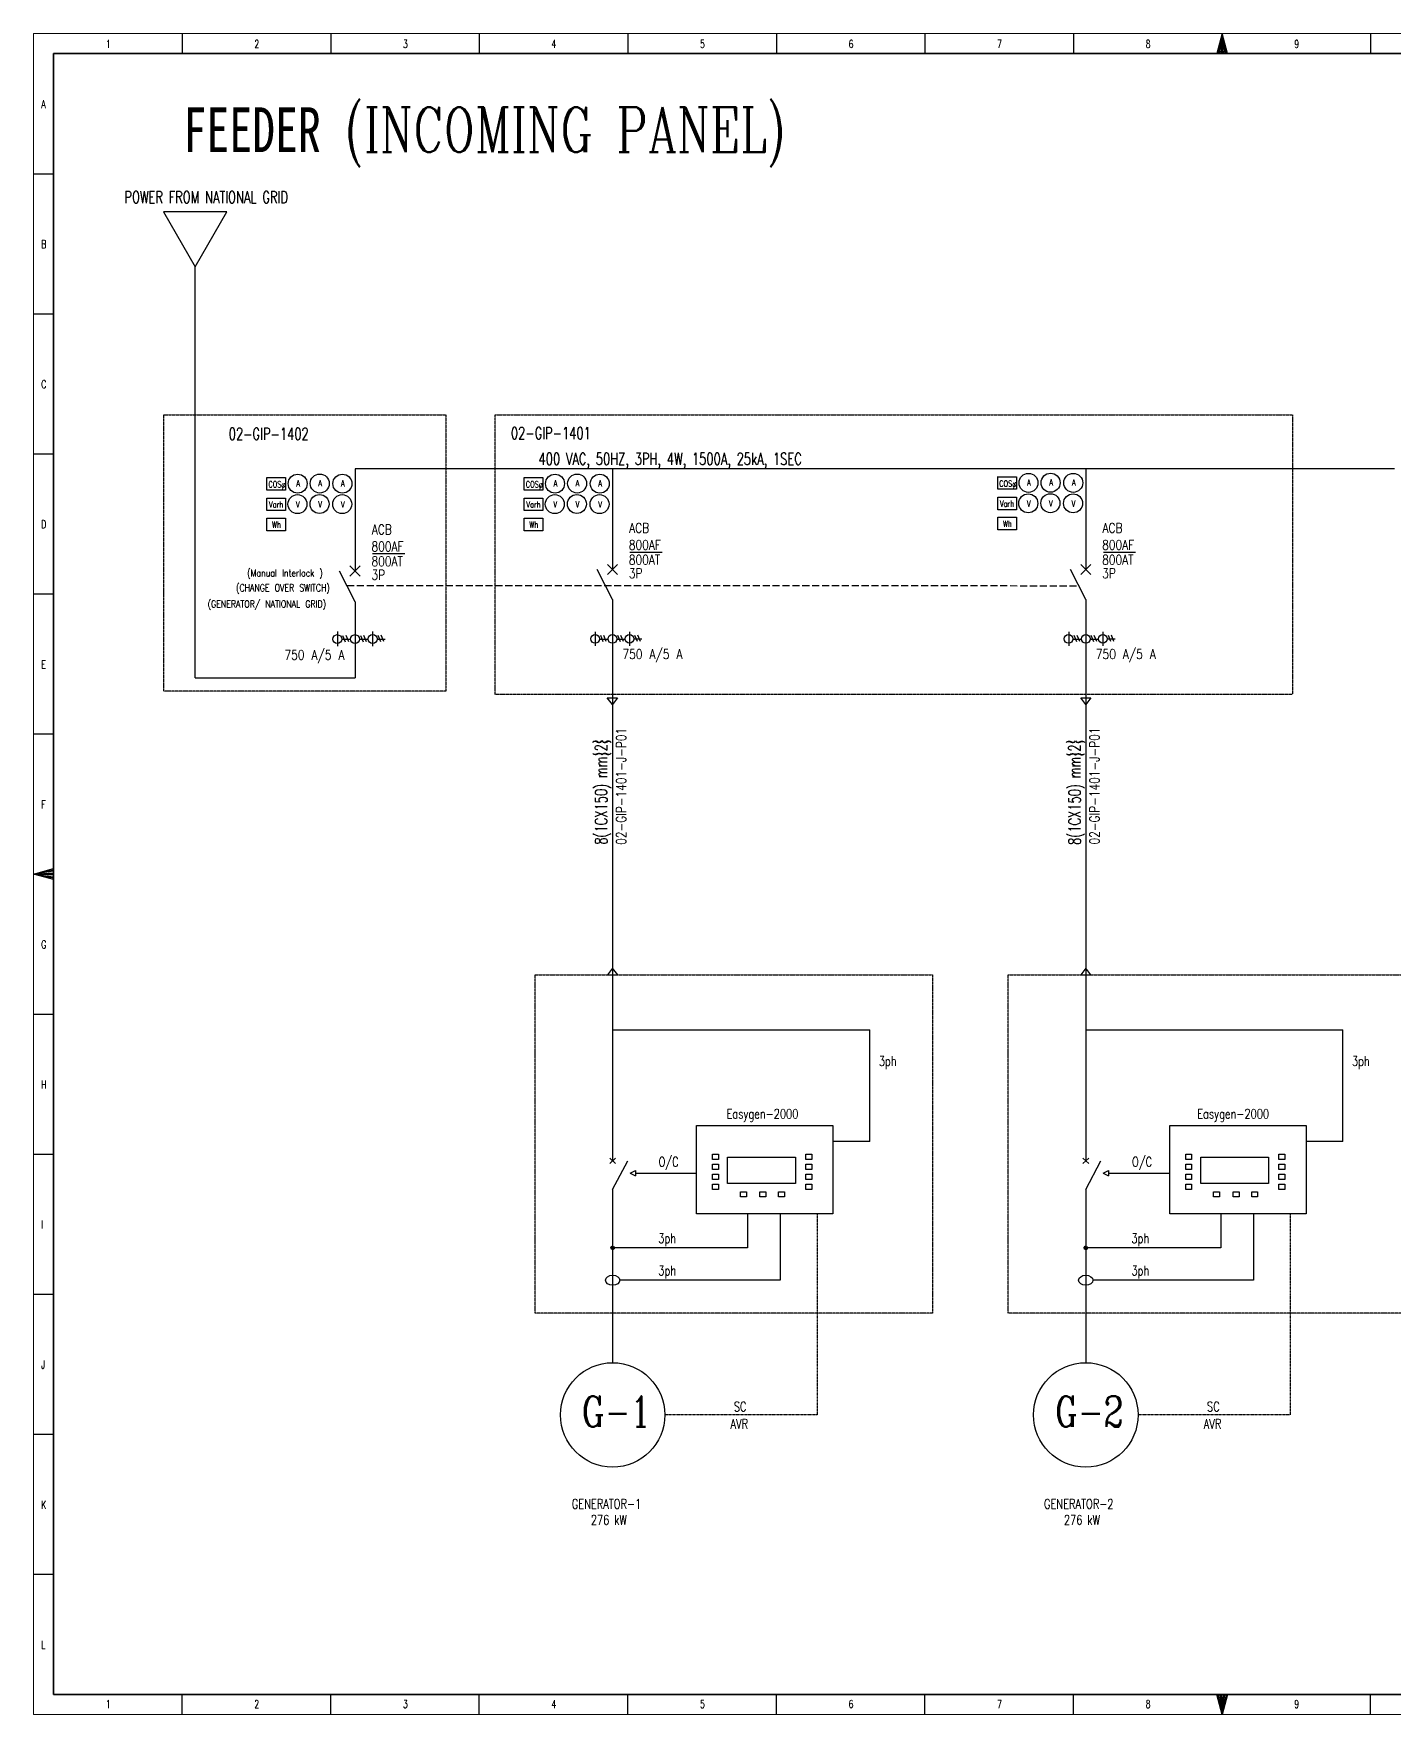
# Model space of a CAD drawing. Header units: millimetres. Extents: x 3292726 to 8935364, y 4222064 to 4817603.
# Drawn here: x 4253169 to 4734321, y 4222064 to 4816317 of the extents above; entities that cross this region are included whole.
import ezdxf
from ezdxf.enums import TextEntityAlignment as Align

# ---------------------------------------------------------------- set-up
doc = ezdxf.new("R2010")
doc.units = ezdxf.units.MM
doc.linetypes.add('DASH', pattern=[0.35, 0.25, -0.1])
doc.linetypes.add('JIS_02_0.7', pattern=[1.35, 0.75, -0.6])
for name, color, linetype in [('Default', 7, 'Continuous'), ('ELECTRICAL', 7, 'Continuous'), ('FREE-TEXT', 7, 'Continuous'), ('LGT1', 7, 'Continuous')]:
    doc.layers.add(name, color=color, linetype=linetype)
doc.styles.add('HZTXT', font='simplexs.shx', dxfattribs={"width": 0.7, "bigfont": 'hztxt.shx'})
doc.styles.add('ROMANS', font='txt.shx', dxfattribs={"width": 0.85})
doc.styles.get("Standard").update_dxf_attribs({"font": 'romanc.SHX', "width": 0.75, "bigfont": 'hztxt.shx'})
doc.styles.add('TEG BORDER', font='txt_qlt.shx', dxfattribs={"width": 0.7, "bigfont": 'hztxt.shx'})
pattern_1 = [(45, (-37351099.37, 2539369.67), (-100.0476437, 100.0476437), [])]

# ---------------------------------------------------------------- blocks, each defined once
blk = doc.blocks.new('TEG BORDER A2')
for p, q in [((37.12, 420), (37.12, 415)), ((74.25, 420), (74.25, 415)), ((111.38, 420), (111.38, 415)), ((148.5, 420), (148.5, 415)), ((185.63, 420), (185.63, 415)), ((222.75, 420), (222.75, 415)), ((259.88, 420), (259.88, 415)), ((297, 420), (297, 415)), ((334.12, 420), (334.12, 415)), ((0, 385), (5, 385)), ((0, 350), (5, 350)), ((0, 315), (5, 315)), ((0, 280), (5, 280)), ((0, 245), (5, 245)), ((5, 210), (0, 210)), ((1.25, 210), (3.75, 210)), ((0, 175), (5, 175)), ((0, 140), (5, 140)), ((0, 105), (5, 105)), ((0, 70), (5, 70)), ((0, 35), (5, 35)), ((37.12, 0), (37.12, 5)), ((74.25, 0), (74.25, 5)), ((111.38, 0), (111.38, 5)), ((148.5, 0), (148.5, 5)), ((185.63, 0), (185.63, 5)), ((222.75, 0), (222.75, 5)), ((259.88, 0), (259.88, 5)), ((297, 0), (297, 5)), ((334.12, 0), (334.12, 5))]:
    blk.add_line(p, q)
at = {"linetype": 'Continuous'}
for p, q in [((489, 415), (5, 415)), ((5, 415), (5, 5)), ((5, 5), (489, 5))]:
    blk.add_line(p, q, dxfattribs=at)
at = {"color": 5, "lineweight": 15}
blk.add_lwpolyline([(0, 420), (594, 420), (594, 0), (0, 0)], close=True, dxfattribs=at)
for points in [[(297, 420), (295.66, 415), (298.34, 415), (297, 420), (296, 415), (296.33, 415), (297, 420), (296.67, 415), (297.33, 415), (297, 420), (297.67, 415), (298, 415), (297, 420)], [(0, 210), (5, 211.34), (5, 208.66), (0, 210), (5, 211), (5, 210.67), (0, 210), (5, 210.33), (5, 209.67), (0, 210), (5, 209.33), (5, 209), (0, 210)], [(297, 0), (295.66, 5), (298.34, 5), (297, 0), (296, 5), (296.33, 5), (297, 0), (296.67, 5), (297.33, 5), (297, 0), (297.67, 5), (298, 5), (297, 0)]]:
    blk.add_lwpolyline(points)
blk.add_lwpolyline([(5, 415), (589, 415), (589, 5), (5, 5)], close=True)
at = {"char_height": 2, "width": 2, "style": 'TEG BORDER'}
for s, insert, attachment_point in [('1', (18.05, 418.41), 1), ('2', (55.17, 418.41), 1), ('3', (92.3, 418.41), 1), ('4', (129.42, 418.41), 1), ('5', (166.55, 418.41), 1), ('6', (203.67, 418.41), 1), ('7', (240.8, 418.41), 1), ('8', (277.92, 418.41), 1), ('9', (315.05, 418.41), 1), ('A', (1.91, 403.39), 1), ('B', (1.91, 368.39), 1), ('C', (1.91, 333.39), 1), ('D', (1.91, 298.39), 1), ('E', (1.91, 263.39), 1), ('F', (1.91, 228.39), 1), ('G', (1.91, 193.39), 1), ('H', (1.91, 158.39), 1), ('I', (1.91, 123.39), 1), ('J', (1.91, 88.39), 1), ('K', (1.91, 53.39), 1), ('L', (1.91, 18.39), 1), ('1', (18.05, 1.59), 7), ('2', (55.17, 1.59), 7), ('3', (92.3, 1.59), 7), ('4', (129.42, 1.59), 7), ('5', (166.55, 1.59), 7), ('6', (203.67, 1.59), 7), ('7', (240.8, 1.59), 7), ('8', (277.92, 1.59), 7), ('9', (315.05, 1.59), 7)]:
    blk.add_mtext(s, dxfattribs=dict(at, insert=insert, attachment_point=attachment_point))
blk = doc.blocks.new('cb')
at = {"color": 7, "linetype": 'Continuous'}
for p, q in [((1411.02, -2255.93), (1404.95, -2243.93)), ((1409.02, -2241.93), (1413.02, -2245.93)), ((1413.02, -2241.93), (1409.02, -2245.93))]:
    blk.add_line(p, q, dxfattribs=at)

msp = doc.modelspace()

# ---------------------------------------------------------------- hatches: boundary and pattern name
at = {"layer": 'FREE-TEXT'}
h = msp.add_hatch(dxfattribs=at)
h.set_pattern_fill('ANSI31', color=5, scale=1131.909877)
h.set_pattern_definition(pattern_1)
edge = h.paths.add_edge_path()
edge.add_arc((4457910, 4386995), 600, 0, 360)
h = msp.add_hatch(color=5, dxfattribs=at)
h.dxf.hatch_style = 1
edge = h.paths.add_edge_path()
edge.add_arc((4457910, 4386995), 600, 0, 360)
h = msp.add_hatch(dxfattribs=at)
h.set_pattern_fill('ANSI31', color=5, scale=1131.909877)
h.set_pattern_definition(pattern_1)
edge = h.paths.add_edge_path()
edge.add_arc((4457910, 4386995), 600, 0, 360)
h = msp.add_hatch(dxfattribs=at)
h.set_pattern_fill('ANSI31', color=5, scale=1131.909877)
h.set_pattern_definition([(45, (-37183803.05, 2539369.67), (-100.0476437, 100.0476437), [])])
edge = h.paths.add_edge_path()
edge.add_arc((4625206, 4386995), 600, 0, 360)
h = msp.add_hatch(color=5, dxfattribs=at)
h.dxf.hatch_style = 1
edge = h.paths.add_edge_path()
edge.add_arc((4625206, 4386995), 600, 0, 360)

# ---------------------------------------------------------------- linework, layer by layer
at = {"lineweight": -3}
for p, q in [((4734321, 4662427), (4366822, 4662427)), ((4366822, 4662427), (4366822, 4626305)), ((4457824, 4662427), (4457824, 4626855)), ((4625210, 4662427), (4625210, 4626855)), ((4373052, 4632456), (4384446, 4632456)), ((4464040, 4633021), (4475434, 4633021)), ((4631415, 4633021), (4642809, 4633021))]:
    msp.add_line(p, q, dxfattribs=at)
at = {"color": 1, "linetype": 'JIS_02_0.7', "lineweight": -3, "ltscale": 20}
for points in [[(4299240, 4681484), (4398893, 4681529), (4398893, 4583782), (4299240, 4583782)], [(4416413, 4681506), (4698279, 4681506), (4698279, 4582596), (4416413, 4582596)], [(4430482, 4483482), (4570946, 4483482), (4570946, 4363919), (4430482, 4363919)], [(4597778, 4483482), (4738243, 4483482), (4738243, 4363919), (4597778, 4363919)]]:
    msp.add_lwpolyline(points, close=True, dxfattribs=at)
at = {"layer": 'Default', "color": 7, "linetype": 'Continuous', "lineweight": -3}
for p, q in [((4335649, 4654925), (4335649, 4659406)), ((4336532, 4659363), (4342275, 4659363)), ((4426651, 4654925), (4426651, 4659406)), ((4427535, 4659363), (4433277, 4659363)), ((4594067, 4655215), (4594067, 4659695)), ((4594950, 4659652), (4600693, 4659652)), ((4342275, 4654925), (4336532, 4654925)), ((4433277, 4654925), (4427535, 4654925)), ((4600693, 4655215), (4594950, 4655215)), ((4342275, 4647680), (4336532, 4647680)), ((4433277, 4647680), (4427535, 4647680)), ((4600693, 4647969), (4594950, 4647969)), ((4342275, 4640574), (4336532, 4640574)), ((4433277, 4640574), (4427535, 4640574)), ((4600693, 4640864), (4594950, 4640864)), ((4360577, 4604876), (4360577, 4599756)), ((4362269, 4602189), (4365098, 4602189)), ((4363497, 4601175), (4362545, 4603432)), ((4364590, 4601281), (4363638, 4603538)), ((4368514, 4602189), (4371343, 4602189)), ((4369786, 4601175), (4368834, 4603432)), ((4370880, 4601281), (4369927, 4603538)), ((4373030, 4604876), (4373030, 4599756)), ((4374624, 4602248), (4377452, 4602248)), ((4375896, 4601233), (4374944, 4603490)), ((4376989, 4601339), (4376037, 4603596)), ((4451766, 4604867), (4451766, 4599901)), ((4453365, 4602261), (4456108, 4602261)), ((4454599, 4601277), (4453675, 4603466)), ((4455659, 4601379), (4454736, 4603569)), ((4459466, 4602261), (4462210, 4602261)), ((4460700, 4601277), (4459776, 4603466)), ((4461761, 4601379), (4460837, 4603569)), ((4463847, 4604867), (4463847, 4599901)), ((4465496, 4602329), (4468240, 4602329)), ((4466730, 4601345), (4465806, 4603534)), ((4467790, 4601448), (4466867, 4603637)), ((4619152, 4604867), (4619152, 4599901)), ((4620751, 4602261), (4623495, 4602261)), ((4621985, 4601277), (4621061, 4603466)), ((4623046, 4601379), (4622122, 4603569)), ((4626852, 4602261), (4629596, 4602261)), ((4628086, 4601277), (4627163, 4603466)), ((4629147, 4601379), (4628223, 4603569)), ((4631233, 4604867), (4631233, 4599901)), ((4632882, 4602329), (4635626, 4602329)), ((4634116, 4601345), (4633193, 4603534)), ((4635177, 4601448), (4634253, 4603637))]:
    msp.add_line(p, q, dxfattribs=at)
for points in [[(4342243, 4654925), (4335676, 4654925), (4335676, 4659363), (4342243, 4659363)], [(4433245, 4654925), (4426678, 4654925), (4426678, 4659363), (4433245, 4659363)], [(4600661, 4655215), (4594094, 4655215), (4594094, 4659652), (4600661, 4659652)], [(4342243, 4647680), (4335676, 4647680), (4335676, 4652118), (4342243, 4652118)], [(4433245, 4647680), (4426678, 4647680), (4426678, 4652118), (4433245, 4652118)], [(4600661, 4647969), (4594094, 4647969), (4594094, 4652407), (4600661, 4652407)], [(4342243, 4640574), (4335676, 4640574), (4335676, 4645012), (4342243, 4645012)], [(4433245, 4640574), (4426678, 4640574), (4426678, 4645012), (4433245, 4645012)], [(4600661, 4640864), (4594094, 4640864), (4594094, 4645301), (4600661, 4645301)]]:
    msp.add_lwpolyline(points, close=True, dxfattribs=at)
for centre, radius in [((4346530, 4657197), 3358), ((4354338, 4657249), 3358), ((4362357, 4657197), 3358), ((4437532, 4657197), 3358), ((4445341, 4657249), 3358), ((4453360, 4657197), 3358), ((4604948, 4657486), 3358), ((4612757, 4657538), 3358), ((4620775, 4657486), 3358), ((4346457, 4649951), 3358), ((4354266, 4650004), 3358), ((4362284, 4649951), 3358), ((4437459, 4649951), 3358), ((4445268, 4650004), 3358), ((4453287, 4649951), 3358), ((4604875, 4650241), 3358), ((4612684, 4650293), 3358), ((4620703, 4650241), 3358), ((4360532, 4602223), 1587), ((4366822, 4602223), 1587), ((4373038, 4602293), 1587), ((4451723, 4602293), 1539), ((4457824, 4602293), 1539), ((4463854, 4602362), 1539), ((4619109, 4602293), 1539), ((4625210, 4602293), 1539), ((4631240, 4602362), 1539)]:
    msp.add_circle(centre, radius, dxfattribs=at)
at = {"layer": 'ELECTRICAL', "linetype": 'DASH', "ltscale": 10000}
msp.add_line((4363958, 4621201), (4623038, 4621127), dxfattribs=at)
at = {"layer": 'ELECTRICAL', "lineweight": -3}
for points in [[(4456018, 4581528), (4459608, 4581528), (4457813, 4579123), (4456018, 4581528)], [(4623426, 4581528), (4627016, 4581528), (4625221, 4579123), (4623426, 4581528)], [(4456119, 4483482), (4459709, 4483482), (4457914, 4485887), (4456119, 4483482)], [(4623415, 4483482), (4627005, 4483482), (4625210, 4485887), (4623415, 4483482)]]:
    msp.add_lwpolyline(points, dxfattribs=at)
at = {"layer": 'FREE-TEXT', "lineweight": -3}
for q in [(4310324, 4733854), (4366822, 4588526)]:
    msp.add_line((4310324, 4588526), q, dxfattribs=at)
at = {"layer": 'FREE-TEXT', "lineweight": -3, "transparency": 33554687}
for p, q in [((4366822, 4615385), (4366822, 4588526)), ((4457824, 4616262), (4457824, 4569661)), ((4625210, 4616262), (4625210, 4569661)), ((4457824, 4571512), (4457824, 4479367)), ((4625210, 4571512), (4625210, 4479367))]:
    msp.add_line(p, q, dxfattribs=at)
at = {"layer": 'FREE-TEXT'}
for p, q in [((4457910, 4479367), (4457910, 4417746)), ((4625206, 4479367), (4625206, 4417746)), ((4457910, 4464142), (4548823, 4464142)), ((4548823, 4424597), (4548823, 4464147)), ((4625206, 4464147), (4716119, 4464147)), ((4716119, 4424597), (4716119, 4464147)), ((4548823, 4424597), (4535816, 4424597)), ((4716119, 4424597), (4703112, 4424597)), ((4456856, 4416819), (4458963, 4418672)), ((4456856, 4418672), (4458963, 4416819)), ((4457910, 4407644), (4463233, 4417746)), ((4624153, 4416819), (4626260, 4418672)), ((4624153, 4418672), (4626260, 4416819)), ((4625206, 4407644), (4630530, 4417746)), ((4464106, 4413439), (4465985, 4414378)), ((4464106, 4413384), (4465985, 4412445)), ((4465985, 4414378), (4465985, 4412445)), ((4465985, 4413411), (4487599, 4413411)), ((4631402, 4413439), (4633281, 4414378)), ((4631402, 4413384), (4633281, 4412445)), ((4633281, 4414378), (4633281, 4412445)), ((4633281, 4413411), (4654895, 4413411)), ((4457910, 4407644), (4457910, 4346402)), ((4625206, 4407644), (4625206, 4346402))]:
    msp.add_line(p, q, dxfattribs=at)
at = {"layer": 'FREE-TEXT', "color": 5}
for p, q in [((4505635, 4399028), (4505635, 4386995)), ((4672931, 4399028), (4672931, 4386995)), ((4505635, 4386995), (4457910, 4386995)), ((4672931, 4386995), (4625206, 4386995))]:
    msp.add_line(p, q, dxfattribs=at)
at = {"layer": 'FREE-TEXT', "color": 1}
for p, q in [((4517186, 4399028), (4517186, 4375569)), ((4684482, 4399028), (4684482, 4375569)), ((4517186, 4375569), (4460457, 4375569)), ((4684482, 4375569), (4627753, 4375569))]:
    msp.add_line(p, q, dxfattribs=at)
at = {"layer": 'FREE-TEXT', "color": 3, "linetype": 'JIS_02_0.7'}
for p, q in [((4530219, 4399028), (4530219, 4327931)), ((4697515, 4399028), (4697515, 4327931)), ((4530219, 4327931), (4476381, 4327931)), ((4697515, 4327931), (4643677, 4327931))]:
    msp.add_line(p, q, dxfattribs=at)
at = {"layer": 'FREE-TEXT', "lineweight": -3}
msp.add_lwpolyline([(4310324, 4733854), (4321536, 4753274), (4299112, 4753274)], close=True, dxfattribs=at)
at = {"layer": 'FREE-TEXT'}
for points in [[(4487599, 4430238), (4535816, 4430238), (4535816, 4399028), (4487599, 4399028)], [(4654895, 4430238), (4703112, 4430238), (4703112, 4399028), (4654895, 4399028)], [(4493231, 4420158), (4495338, 4420158), (4495338, 4418306), (4493231, 4418306)], [(4493231, 4416621), (4495338, 4416621), (4495338, 4414769), (4493231, 4414769)], [(4498538, 4419064), (4522555, 4419064), (4522555, 4409800), (4498538, 4409800)], [(4526181, 4420158), (4528287, 4420158), (4528287, 4418306), (4526181, 4418306)], [(4526181, 4416621), (4528287, 4416621), (4528287, 4414769), (4526181, 4414769)], [(4660527, 4420158), (4662634, 4420158), (4662634, 4418306), (4660527, 4418306)], [(4660527, 4416621), (4662634, 4416621), (4662634, 4414769), (4660527, 4414769)], [(4665834, 4419064), (4689851, 4419064), (4689851, 4409800), (4665834, 4409800)], [(4693477, 4420158), (4695584, 4420158), (4695584, 4418306), (4693477, 4418306)], [(4693477, 4416621), (4695584, 4416621), (4695584, 4414769), (4693477, 4414769)], [(4493231, 4413085), (4495338, 4413085), (4495338, 4411232), (4493231, 4411232)], [(4493231, 4409548), (4495338, 4409548), (4495338, 4407695), (4493231, 4407695)], [(4526181, 4413085), (4528287, 4413085), (4528287, 4411232), (4526181, 4411232)], [(4526181, 4409548), (4528287, 4409548), (4528287, 4407695), (4526181, 4407695)], [(4660527, 4413085), (4662634, 4413085), (4662634, 4411232), (4660527, 4411232)], [(4660527, 4409548), (4662634, 4409548), (4662634, 4407695), (4660527, 4407695)], [(4693477, 4413085), (4695584, 4413085), (4695584, 4411232), (4693477, 4411232)], [(4693477, 4409548), (4695584, 4409548), (4695584, 4407695), (4693477, 4407695)], [(4503089, 4406853), (4505195, 4406853), (4505195, 4405000), (4503089, 4405000)], [(4509999, 4406853), (4512106, 4406853), (4512106, 4405000), (4509999, 4405000)], [(4516572, 4406853), (4518679, 4406853), (4518679, 4405000), (4516572, 4405000)], [(4670385, 4406853), (4672492, 4406853), (4672492, 4405000), (4670385, 4405000)], [(4677295, 4406853), (4679402, 4406853), (4679402, 4405000), (4677295, 4405000)], [(4683868, 4406853), (4685975, 4406853), (4685975, 4405000), (4683868, 4405000)]]:
    msp.add_lwpolyline(points, close=True, dxfattribs=at)
at = {"layer": 'FREE-TEXT', "color": 5}
for centre in [(4457910, 4386995), (4457910, 4386995), (4625206, 4386995)]:
    msp.add_circle(centre, 600, dxfattribs=at)
at = {"layer": 'FREE-TEXT'}
for centre in [(4457910, 4327931), (4625206, 4327931)]:
    msp.add_circle(centre, 18471, dxfattribs=at)
at = {"layer": 'FREE-TEXT', "color": 1}
for centre in [(4457910, 4375569), (4625206, 4375569)]:
    msp.add_ellipse(centre, major_axis=(-2547, 0), ratio=0.693561, dxfattribs=at)

# ---------------------------------------------------------------- block references
at = {"xscale": 1414.88734581748, "yscale": 1414.88734581748, "zscale": 1414.88734581748}
msp.add_blockref('TEG BORDER A2', (4253169, 4222064), dxfattribs=at)
at = {"layer": 'FREE-TEXT', "lineweight": -3}
for p, xscale, yscale, zscale in [((3082798, 6668281), 909.9999999999999, 909.9999999999999, 909.9999999999999), ((3212257, 6607674), 882.7454597015536, 882.7454597015536, 882.7454597015536), ((3379643, 6607674), 882.7454597015536, 882.7454597015536, 882.7454597015536)]:
    msp.add_blockref('cb', p, dxfattribs=dict(at, xscale=xscale, yscale=yscale, zscale=zscale))

# ---------------------------------------------------------------- texts
at = {"lineweight": -3, "style": 'ROMANS', "width": 0.8}
for s, height, p in [('ACB', 3442.7, (4372770, 4639266)), ('ACB', 3442.7, (4463758, 4639831)), ('ACB', 3442.7, (4631133, 4639831)), ('800AF', 3442.7, (4372644, 4633256)), ('800AF', 3442.7, (4463632, 4633820)), ('800AF', 3442.7, (4631007, 4633820)), ('800AT', 3442.7, (4372660, 4628015)), ('800AT', 3442.7, (4463648, 4628579)), ('800AT', 3442.7, (4631023, 4628579)), ('(Manual Interlock )', 2520, (4328666, 4624362)), ('3P', 3442.7, (4372632, 4623234)), ('3P', 3442.7, (4463621, 4623798)), ('3P', 3442.7, (4630996, 4623798)), (' (CHANGE OVER SWITCH)', 2520, (4322969, 4619117)), (' (GENERATOR/ NATIONAL GRID)', 2520, (4312916, 4613399)), ('750 A/5 A', 3442.7, (4341915, 4594934)), ('750 A/5 A', 3442.7, (4461420, 4595222)), ('750 A/5 A', 3442.7, (4628806, 4595222))]:
    msp.add_text(s, height=height, dxfattribs=at).set_placement(p)
at = {"lineweight": 5, "attachment_point": 1}
for s, width, gutter_width, heights, insert, char_height in [('{\\fSimSun|b0|i0|c0|p2;FEEDER} (INCOMING PANEL)', 241265.76, 149419, [25809], (4306169, 4790265), 15859.1), ('G-1', 18.05, 92.4, [17.5], (4447047, 4334583), 10907.8), ('G-2', 18.05, 92.4, [17.5], (4614344, 4334583), 10907.8)]:
    msp.add_mtext_dynamic_manual_height_columns(s, width=width, gutter_width=gutter_width, heights=heights, dxfattribs=dict(at, insert=insert, char_height=char_height))
at = {"attachment_point": 1}
for s, width, insert, char_height in [('3ph', 6.17, (4552006, 4454755), 3395.4), ('3ph', 6.17, (4719303, 4454755), 3395.4), ('Easygen-2000', 6.17, (4498165, 4436095), 3395.42), ('Easygen-2000', 6.17, (4664594, 4436095), 3395.42), ('O/C', 6.17, (4474130, 4419141), 3395.4), ('O/C', 6.17, (4641558, 4419141), 3395.4), ('\\pi6355.6;GENERATOR-1\\P\\pi11327; 276 kW', 40359.59, (4437100, 4298193), 3395.42), ('\\pi6052.4;GENERATOR-2\\P\\pi11327; 276 kW', 40359.59, (4604396, 4298193), 3395.42)]:
    msp.add_mtext_dynamic_manual_height_columns(s, width=width, gutter_width=12.5, heights=[0], dxfattribs=dict(at, insert=insert, char_height=char_height))
at = {"color": 5, "char_height": 3395.4, "attachment_point": 1}
for insert in [(4474042, 4392105), (4641338, 4392105)]:
    msp.add_mtext_dynamic_manual_height_columns('3ph', width=6.17, gutter_width=12.5, heights=[0], dxfattribs=dict(at, insert=insert))
at = {"color": 1, "char_height": 3395.4, "attachment_point": 1}
for insert in [(4474058, 4380679), (4641355, 4380679)]:
    msp.add_mtext_dynamic_manual_height_columns('3ph', width=6.17, gutter_width=12.5, heights=[0], dxfattribs=dict(at, insert=insert))
at = {"color": 3, "char_height": 3395.4, "attachment_point": 1}
for s, insert in [('SC', (4500765, 4332563)), ('SC', (4668075, 4332563)), ('AVR', (4499586, 4326477)), ('AVR', (4666896, 4326477))]:
    msp.add_mtext_dynamic_manual_height_columns(s, width=6.17, gutter_width=12.5, heights=[0], dxfattribs=dict(at, insert=insert))
at = {"layer": 'Default', "color": 7, "lineweight": -3, "style": 'HZTXT', "width": 0.7}
for s, p in [('COSφ', (4336187, 4655852)), ('A', (4346051, 4656207)), ('A', (4353860, 4656260)), ('A', (4361878, 4656207)), ('COSφ', (4427189, 4655852)), ('A', (4437053, 4656207)), ('A', (4444862, 4656260)), ('A', (4452881, 4656207)), ('COSφ', (4594605, 4656142)), ('A', (4604469, 4656497)), ('A', (4612278, 4656549)), ('A', (4620297, 4656497)), ('Varh', (4336413, 4648727)), ('V', (4345982, 4648753)), ('V', (4353791, 4648805)), ('V', (4361810, 4648753)), ('Varh', (4427415, 4648727)), ('V', (4436985, 4648753)), ('V', (4444793, 4648805)), ('V', (4452812, 4648753)), ('Varh', (4594831, 4649017)), ('V', (4604400, 4649042)), ('V', (4612209, 4649095)), ('V', (4620228, 4649042)), ('Wh', (4337492, 4641615)), ('Wh', (4428494, 4641615)), ('Wh', (4595910, 4641905))]:
    msp.add_text(s, height=2184, dxfattribs=at).set_placement(p)
at = {"layer": 'ELECTRICAL', "lineweight": -3, "style": 'HZTXT', "width": 0.7}
msp.add_text('POWER FROM NATIONAL GRID', height=4244.66, dxfattribs=at).set_placement((4314178, 4758515), align=Align.MIDDLE_CENTER)
at = {"layer": 'ELECTRICAL', "style": 'HZTXT', "width": 0.7}
for s, height, p in [('02-GIP-1402', 4244.66, (4322166, 4672701)), ('02-GIP-1401', 4244.66, (4421932, 4672950)), ('400 VAC, 50HZ, 3PH, 4W, 1500A, 25kA, 1SEC', 4244.47, (4431706, 4663860))]:
    msp.add_text(s, height=height, dxfattribs=at).set_placement(p)
at = {"layer": 'ELECTRICAL', "lineweight": -3, "style": 'HZTXT', "width": 0.7}
for p in [(4455929, 4529558), (4623390, 4529490)]:
    msp.add_text('8(1CX150) mm{2}', height=4244.47, rotation=90, dxfattribs=at).set_placement(p)
at = {"layer": 'LGT1', "color": 7, "lineweight": -3, "style": 'ROMANS', "width": 0.8}
for p in [(4462630, 4529473), (4630016, 4529574)]:
    msp.add_text('02-GIP-1401-J-P01', height=3442.71, rotation=90, dxfattribs=at).set_placement(p)

doc.saveas('drawing.dxf')
